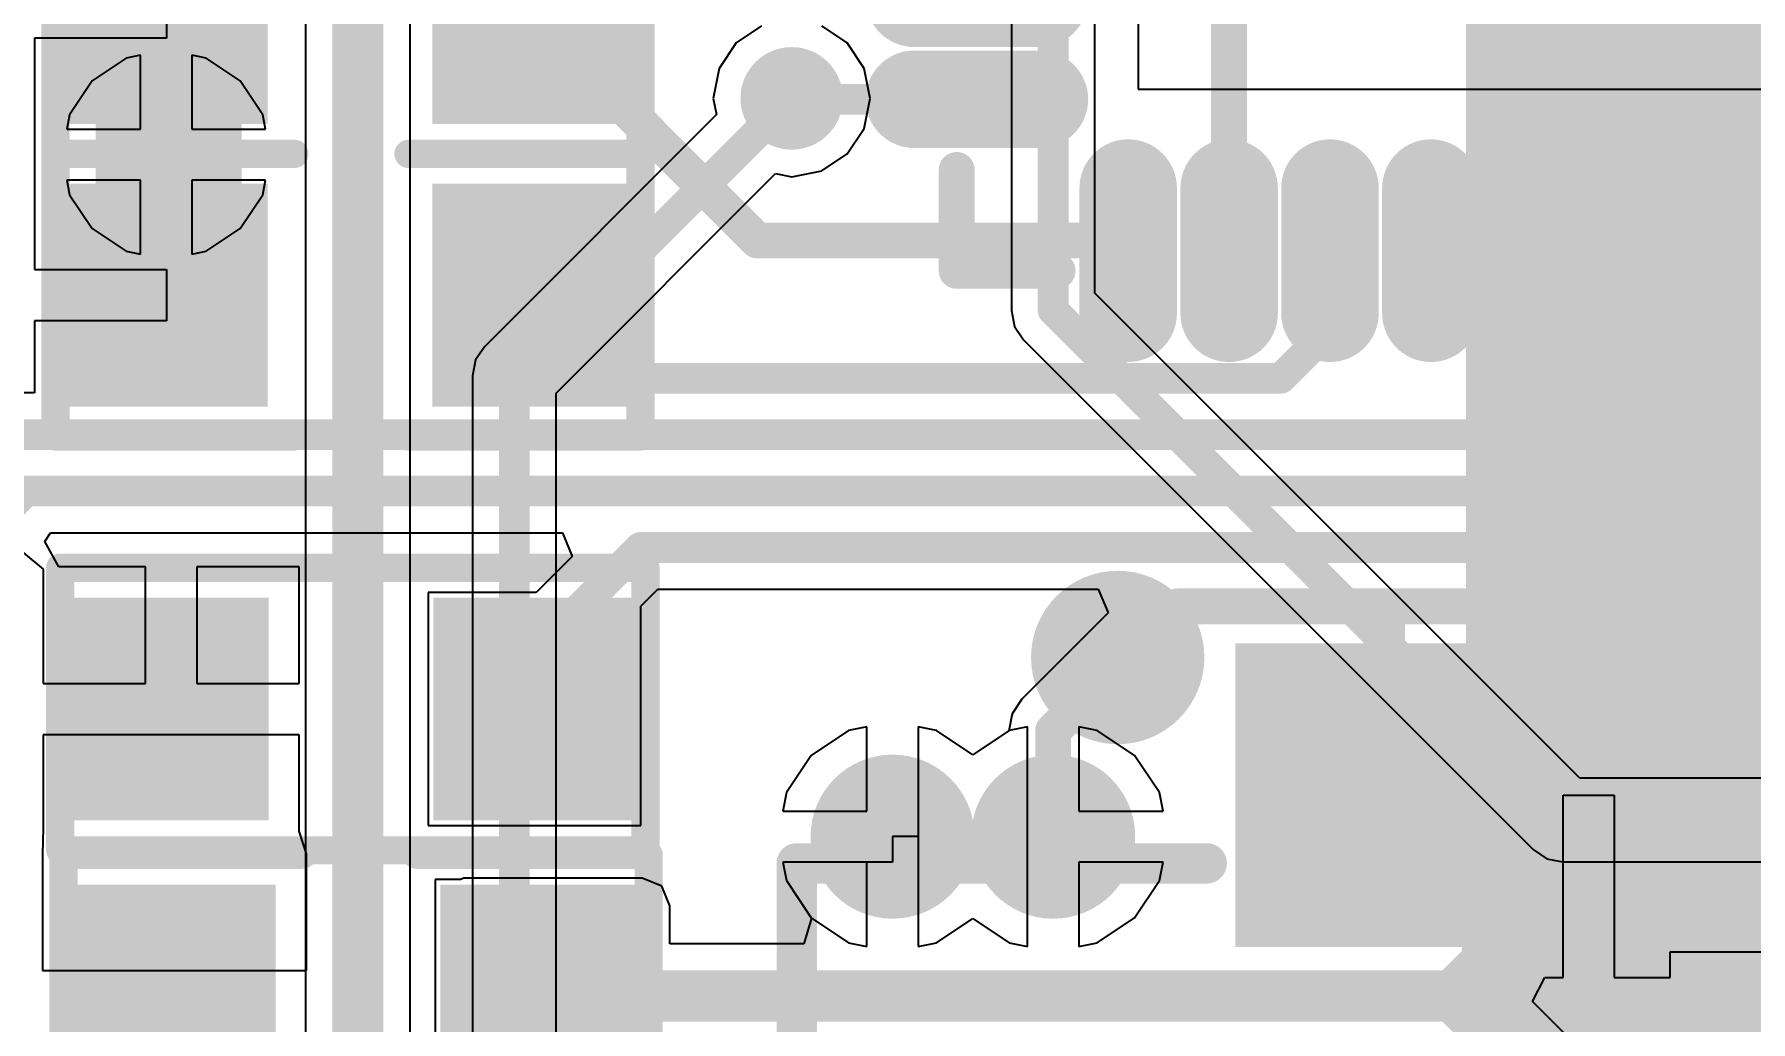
# Model space of a CAD drawing. Header units: millimetres. Extents: x -0.78 to 0.93, y -0.37 to 1.4.
# Drawn here: x -0.5789 to -0.244, y 0.0542 to 0.2467 of the extents above; entities that cross this region are included whole.
import ezdxf

# ---------------------------------------------------------------- set-up
doc = ezdxf.new("R2010")
doc.units = ezdxf.units.MM
doc.header["$MEASUREMENT"] = 0
for name, color, linetype in [('BottomLayer', 5, 'Continuous'), ('BottomOverlay', 54, 'Continuous'), ('BottomSolder', 6, 'Continuous'), ('TopLayer', 1, 'Continuous'), ('TopOverlay', 2, 'Continuous'), ('TopSolder', 216, 'Continuous'), ('ViaHoleLayer', 16, 'Continuous')]:
    doc.layers.add(name, color=color, linetype=linetype)

# ---------------------------------------------------------------- blocks, each defined once
blk = doc.blocks.new('QFN48_7X7_N_B_33')
at = {"layer": 'BottomLayer'}
h = blk.add_hatch(color=5, dxfattribs=at)
edge = h.paths.add_edge_path()
edge.add_arc((0.12559, 0.00984), 0.00551, 90, 270)
edge.add_line((0.12559, 0.00433), (0.15, 0.00433))
edge.add_arc((0.15, 0.00984), 0.00551, 270, 450)
edge.add_line((0.15, 0.01535), (0.12559, 0.01535))
h = blk.add_hatch(color=5, dxfattribs=at)
edge = h.paths.add_edge_path()
edge.add_arc((0.12559, -0.00984), 0.00551, 90, 270)
edge.add_line((0.12559, -0.01535), (0.15, -0.01535))
edge.add_arc((0.15, -0.00984), 0.00551, 270, 450)
edge.add_line((0.15, -0.00433), (0.12559, -0.00433))
h = blk.add_hatch(color=5, dxfattribs=at)
edge = h.paths.add_edge_path()
edge.add_arc((0.12559, -0.02953), 0.00551, 90, 270)
edge.add_line((0.12559, -0.03504), (0.15, -0.03504))
edge.add_arc((0.15, -0.02953), 0.00551, 270, 450)
edge.add_line((0.15, -0.02402), (0.12559, -0.02402))
h = blk.add_hatch(color=5, dxfattribs=at)
edge = h.paths.add_edge_path()
edge.add_arc((0.12559, -0.04921), 0.00551, 90, 270)
edge.add_line((0.12559, -0.05472), (0.15, -0.05472))
edge.add_arc((0.15, -0.04921), 0.00551, 270, 450)
edge.add_line((0.15, -0.0437), (0.12559, -0.0437))
h = blk.add_hatch(color=5, dxfattribs=at)
edge = h.paths.add_edge_path()
edge.add_arc((0.12559, -0.0689), 0.00551, 90, 270)
edge.add_line((0.12559, -0.07441), (0.15, -0.07441))
edge.add_arc((0.15, -0.0689), 0.00551, 270, 450)
edge.add_line((0.15, -0.06339), (0.12559, -0.06339))
h = blk.add_hatch(color=5, dxfattribs=at)
edge = h.paths.add_edge_path()
edge.add_arc((0.12559, -0.08858), 0.00551, 90, 270)
edge.add_line((0.12559, -0.09409), (0.15, -0.09409))
edge.add_arc((0.15, -0.08858), 0.00551, 270, 450)
edge.add_line((0.15, -0.08307), (0.12559, -0.08307))
h = blk.add_hatch(color=5, dxfattribs=at)
edge = h.paths.add_edge_path()
edge.add_arc((0.12559, -0.10827), 0.00551, 90, 270)
edge.add_line((0.12559, -0.11378), (0.15, -0.11378))
edge.add_arc((0.15, -0.10827), 0.00551, 270, 450)
edge.add_line((0.15, -0.10276), (0.12559, -0.10276))
h = blk.add_hatch(color=5, dxfattribs=at)
edge = h.paths.add_edge_path()
edge.add_arc((0.10827, -0.12559), 0.00551, 0, 180)
edge.add_line((0.10276, -0.12559), (0.10276, -0.15))
edge.add_arc((0.10827, -0.15), 0.00551, 180, 360)
edge.add_line((0.11378, -0.15), (0.11378, -0.12559))
at = {"layer": 'BottomSolder'}
h = blk.add_hatch(color=6, dxfattribs=at)
edge = h.paths.add_edge_path()
edge.add_arc((0.12559, 0.00984), 0.00951, 90, 270)
edge.add_line((0.12559, 0.00033), (0.15, 0.00033))
edge.add_arc((0.15, 0.00984), 0.00951, 270, 450)
edge.add_line((0.15, 0.01935), (0.12559, 0.01935))
h = blk.add_hatch(color=6, dxfattribs=at)
edge = h.paths.add_edge_path()
edge.add_arc((0.12559, -0.00984), 0.00951, 90, 270)
edge.add_line((0.12559, -0.01935), (0.15, -0.01935))
edge.add_arc((0.15, -0.00984), 0.00951, 270, 450)
edge.add_line((0.15, -0.00033), (0.12559, -0.00033))
h = blk.add_hatch(color=6, dxfattribs=at)
edge = h.paths.add_edge_path()
edge.add_arc((0.12559, -0.02953), 0.00951, 90, 270)
edge.add_line((0.12559, -0.03904), (0.15, -0.03904))
edge.add_arc((0.15, -0.02953), 0.00951, 270, 450)
edge.add_line((0.15, -0.02002), (0.12559, -0.02002))
h = blk.add_hatch(color=6, dxfattribs=at)
edge = h.paths.add_edge_path()
edge.add_arc((0.12559, -0.04921), 0.00951, 90, 270)
edge.add_line((0.12559, -0.05872), (0.15, -0.05872))
edge.add_arc((0.15, -0.04921), 0.00951, 270, 450)
edge.add_line((0.15, -0.0397), (0.12559, -0.0397))
h = blk.add_hatch(color=6, dxfattribs=at)
edge = h.paths.add_edge_path()
edge.add_arc((0.12559, -0.0689), 0.00951, 90, 270)
edge.add_line((0.12559, -0.07841), (0.15, -0.07841))
edge.add_arc((0.15, -0.0689), 0.00951, 270, 450)
edge.add_line((0.15, -0.05939), (0.12559, -0.05939))
h = blk.add_hatch(color=6, dxfattribs=at)
edge = h.paths.add_edge_path()
edge.add_arc((0.12559, -0.08858), 0.00951, 90, 270)
edge.add_line((0.12559, -0.09809), (0.15, -0.09809))
edge.add_arc((0.15, -0.08858), 0.00951, 270, 450)
edge.add_line((0.15, -0.07907), (0.12559, -0.07907))
h = blk.add_hatch(color=6, dxfattribs=at)
edge = h.paths.add_edge_path()
edge.add_arc((0.12559, -0.10827), 0.00951, 90, 270)
edge.add_line((0.12559, -0.11778), (0.15, -0.11778))
edge.add_arc((0.15, -0.10827), 0.00951, 270, 450)
edge.add_line((0.15, -0.09876), (0.12559, -0.09876))
h = blk.add_hatch(color=6, dxfattribs=at)
edge = h.paths.add_edge_path()
edge.add_arc((0.08858, -0.12559), 0.00951, 0, 180)
edge.add_line((0.07907, -0.12559), (0.07907, -0.15))
edge.add_arc((0.08858, -0.15), 0.00951, 180, 360)
edge.add_line((0.09809, -0.15), (0.09809, -0.12559))
h = blk.add_hatch(color=6, dxfattribs=at)
edge = h.paths.add_edge_path()
edge.add_arc((0.10827, -0.12559), 0.00951, 0, 180)
edge.add_line((0.09876, -0.12559), (0.09876, -0.15))
edge.add_arc((0.10827, -0.15), 0.00951, 180, 360)
edge.add_line((0.11778, -0.15), (0.11778, -0.12559))
at = {"layer": 'BottomLayer'}
for p, q in [((0.1063, -0.1063), (0.1063, 0.1063)), ((-0.1063, -0.1063), (0.1063, -0.1063))]:
    blk.add_line(p, q, dxfattribs=at)
at = {"layer": 'BottomOverlay', "const_width": 0.007}
for points in [[(0.14173, -0.14173), (0.14173, -0.12205)], [(0.14173, -0.14173), (0.12205, -0.14173)]]:
    blk.add_lwpolyline(points, dxfattribs=at)
at = {"layer": 'BottomOverlay', "const_width": 0.0035}
for points in [[(0.13998, -0.12205, 1), (0.14348, -0.12205, 1)], [(0.1203, -0.14173, 1), (0.1238, -0.14173, 1)], [(0.13998, -0.14173, 1), (0.14348, -0.14173, 1)], [(0.13998, -0.14173, 1), (0.14348, -0.14173, 1)]]:
    blk.add_lwpolyline(points, format="xyb", close=True, dxfattribs=at)
blk = doc.blocks.new('1_69_OLED_38')
at = {"layer": 'BottomLayer'}
for points in [[(-0.34055, 0.02356), (-0.34055, 0.07474), (-0.32874, 0.07474), (-0.32874, 0.02356)], [(-0.32087, 0.02356), (-0.32087, 0.07474), (-0.30906, 0.07474), (-0.30906, 0.02356)], [(-0.30118, 0.02356), (-0.30118, 0.07474), (-0.28937, 0.07474), (-0.28937, 0.02356)], [(-0.2815, 0.02356), (-0.2815, 0.07474), (-0.26969, 0.07474), (-0.26969, 0.02356)], [(-0.26181, 0.02356), (-0.26181, 0.07474), (-0.25, 0.07474), (-0.25, 0.02356)]]:
    blk.add_hatch(color=5, dxfattribs=at).paths.add_polyline_path(points)
at = {"layer": 'BottomSolder'}
for points in [[(-0.34455, 0.01956), (-0.34455, 0.07874), (-0.32474, 0.07874), (-0.32474, 0.01956)], [(-0.32487, 0.01956), (-0.32487, 0.07874), (-0.30506, 0.07874), (-0.30506, 0.01956)], [(-0.30518, 0.01956), (-0.30518, 0.07874), (-0.28537, 0.07874), (-0.28537, 0.01956)], [(-0.2855, 0.01956), (-0.2855, 0.07874), (-0.26569, 0.07874), (-0.26569, 0.01956)], [(-0.26581, 0.01956), (-0.26581, 0.07874), (-0.246, 0.07874), (-0.246, 0.01956)], [(-0.24613, 0.01956), (-0.24613, 0.07874), (-0.22631, 0.07874), (-0.22631, 0.01956)]]:
    blk.add_hatch(color=6, dxfattribs=at).paths.add_polyline_path(points)
at = {"layer": 'BottomOverlay'}
for points, const_width in [([(-0.36042, 0.076, 1), (-0.37456, 0.076, 1)], 0.01969), ([(-0.37948, 0.076, 1), (-0.36964, 0.076, 1)], 0.00984), ([(-0.36534, 0.076, 1), (-0.3555, 0.076, 1)], 0.00984), ([(-0.43209, 0.03585, 1), (-0.42815, 0.03585, 1)], 0.00394), ([(-0.43209, 0.03585, 1), (-0.42815, 0.03585, 1)], 0.00394), ([(-0.35209, 0.03585, 1), (-0.34815, 0.03585, 1)], 0.00394)]:
    blk.add_lwpolyline(points, format="xyb", close=True, dxfattribs=dict(at, const_width=const_width))
at = {"layer": 'BottomOverlay', "const_width": 0.00787}
for points in [[(-0.43012, 0.00085), (-0.43012, 0.03585)], [(-0.43012, 0.03585), (-0.35012, 0.03585)]]:
    blk.add_lwpolyline(points, dxfattribs=at)
blk = doc.blocks.new('0603R_B_50')
at = {"layer": 'BottomLayer'}
for points in [[(-0.05043, 0.01772), (-0.02043, 0.01772), (-0.02043, -0.01772), (-0.05043, -0.01772)], [(0.01969, 0.01772), (0.05118, 0.01772), (0.05118, -0.01772), (0.01969, -0.01772)]]:
    blk.add_hatch(color=5, dxfattribs=at).paths.add_polyline_path(points)
at = {"layer": 'BottomSolder'}
for points in [[(-0.05443, 0.02172), (-0.01643, 0.02172), (-0.01643, -0.02172), (-0.05443, -0.02172)], [(0.01568, 0.02172), (0.05518, 0.02172), (0.05518, -0.02172), (0.01568, -0.02172)]]:
    blk.add_hatch(color=6, dxfattribs=at).paths.add_polyline_path(points)
at = {"layer": 'BottomOverlay', "const_width": 0.00551}
for points in [[(-0.05709, -0.02756), (-0.05709, 0.02756)], [(-0.05709, 0.02756), (0.05709, 0.02756)], [(0.05709, -0.02756), (0.05709, 0.02756)], [(-0.05709, -0.02756), (0.05709, -0.02756)]]:
    blk.add_lwpolyline(points, dxfattribs=at)
at = {"layer": 'BottomOverlay', "const_width": 0.00276}
for points in [[(-0.05847, 0.02756, 1), (-0.05571, 0.02756, 1)], [(-0.05847, 0.02756, 1), (-0.05571, 0.02756, 1)], [(0.05571, 0.02756, 1), (0.05847, 0.02756, 1)], [(0.05571, 0.02756, 1), (0.05847, 0.02756, 1)], [(-0.05847, -0.02756, 1), (-0.05571, -0.02756, 1)], [(-0.05847, -0.02756, 1), (-0.05571, -0.02756, 1)], [(0.05571, -0.02756, 1), (0.05847, -0.02756, 1)], [(0.05571, -0.02756, 1), (0.05847, -0.02756, 1)]]:
    blk.add_lwpolyline(points, format="xyb", close=True, dxfattribs=at)
blk = doc.blocks.new('0603C_B_53')
at = {"layer": 'BottomLayer'}
for points in [[(-0.05043, 0.01772), (-0.02043, 0.01772), (-0.02043, -0.01772), (-0.05043, -0.01772)], [(0.01969, 0.01772), (0.05118, 0.01772), (0.05118, -0.01772), (0.01969, -0.01772)]]:
    blk.add_hatch(color=5, dxfattribs=at).paths.add_polyline_path(points)
at = {"layer": 'BottomSolder'}
for points in [[(-0.05443, 0.02172), (-0.01643, 0.02172), (-0.01643, -0.02172), (-0.05443, -0.02172)], [(0.01569, 0.02172), (0.05518, 0.02172), (0.05518, -0.02172), (0.01569, -0.02172)]]:
    blk.add_hatch(color=6, dxfattribs=at).paths.add_polyline_path(points)
at = {"layer": 'BottomOverlay', "const_width": 0.00551}
for points in [[(-0.05709, 0.02756), (-0.05709, -0.02756)], [(-0.01181, 0.02756), (-0.05709, 0.02756)], [(0.05709, 0.02756), (0.01047, 0.02756)], [(0.05709, 0.02756), (0.05709, -0.02756)], [(-0.01181, -0.02756), (-0.05709, -0.02756)], [(0.05709, -0.02756), (0.01047, -0.02756)]]:
    blk.add_lwpolyline(points, dxfattribs=at)
at = {"layer": 'BottomOverlay', "const_width": 0.00276}
for points in [[(-0.05847, 0.02756, 1), (-0.05571, 0.02756, 1)], [(-0.05847, 0.02756, 1), (-0.05571, 0.02756, 1)], [(-0.01319, 0.02756, 1), (-0.01043, 0.02756, 1)], [(0.0091, 0.02756, 1), (0.01185, 0.02756, 1)], [(0.05571, 0.02756, 1), (0.05847, 0.02756, 1)], [(0.05571, 0.02756, 1), (0.05847, 0.02756, 1)], [(-0.05847, -0.02756, 1), (-0.05571, -0.02756, 1)], [(-0.05847, -0.02756, 1), (-0.05571, -0.02756, 1)], [(-0.01319, -0.02756, 1), (-0.01043, -0.02756, 1)], [(0.0091, -0.02756, 1), (0.01185, -0.02756, 1)], [(0.05571, -0.02756, 1), (0.05847, -0.02756, 1)], [(0.05571, -0.02756, 1), (0.05847, -0.02756, 1)]]:
    blk.add_lwpolyline(points, format="xyb", close=True, dxfattribs=at)
blk = doc.blocks.new('0603C_B_62')
at = {"layer": 'BottomLayer'}
for points in [[(-0.05043, 0.01772), (-0.02043, 0.01772), (-0.02043, -0.01772), (-0.05043, -0.01772)], [(0.01969, 0.01772), (0.05118, 0.01772), (0.05118, -0.01772), (0.01969, -0.01772)]]:
    blk.add_hatch(color=5, dxfattribs=at).paths.add_polyline_path(points)
at = {"layer": 'BottomSolder'}
for points in [[(-0.05443, 0.02172), (-0.01643, 0.02172), (-0.01643, -0.02172), (-0.05443, -0.02172)], [(0.01569, 0.02172), (0.05518, 0.02172), (0.05518, -0.02172), (0.01569, -0.02172)]]:
    blk.add_hatch(color=6, dxfattribs=at).paths.add_polyline_path(points)
at = {"layer": 'BottomOverlay', "const_width": 0.00551}
for points in [[(-0.01181, 0.02756), (-0.05709, 0.02756)], [(-0.05709, 0.02756), (-0.05709, -0.02756)], [(0.05709, 0.02756), (0.01047, 0.02756)], [(0.05709, 0.02756), (0.05709, -0.02756)], [(-0.01181, -0.02756), (-0.05709, -0.02756)], [(0.05709, -0.02756), (0.01047, -0.02756)]]:
    blk.add_lwpolyline(points, dxfattribs=at)
at = {"layer": 'BottomOverlay', "const_width": 0.00276}
for points in [[(-0.05847, 0.02756, 1), (-0.05571, 0.02756, 1)], [(-0.05847, 0.02756, 1), (-0.05571, 0.02756, 1)], [(-0.01319, 0.02756, 1), (-0.01043, 0.02756, 1)], [(0.0091, 0.02756, 1), (0.01185, 0.02756, 1)], [(0.05571, 0.02756, 1), (0.05847, 0.02756, 1)], [(0.05571, 0.02756, 1), (0.05847, 0.02756, 1)], [(-0.05847, -0.02756, 1), (-0.05571, -0.02756, 1)], [(-0.05847, -0.02756, 1), (-0.05571, -0.02756, 1)], [(-0.01319, -0.02756, 1), (-0.01043, -0.02756, 1)], [(0.0091, -0.02756, 1), (0.01185, -0.02756, 1)], [(0.05571, -0.02756, 1), (0.05847, -0.02756, 1)], [(0.05571, -0.02756, 1), (0.05847, -0.02756, 1)]]:
    blk.add_lwpolyline(points, format="xyb", close=True, dxfattribs=at)
blk = doc.blocks.new('0603C_B_65')
at = {"layer": 'BottomLayer'}
for points in [[(-0.05043, 0.01772), (-0.02043, 0.01772), (-0.02043, -0.01772), (-0.05043, -0.01772)], [(0.01969, 0.01772), (0.05118, 0.01772), (0.05118, -0.01772), (0.01969, -0.01772)]]:
    blk.add_hatch(color=5, dxfattribs=at).paths.add_polyline_path(points)
at = {"layer": 'BottomSolder'}
for points in [[(-0.05443, 0.02172), (-0.01643, 0.02172), (-0.01643, -0.02172), (-0.05443, -0.02172)], [(0.01569, 0.02172), (0.05518, 0.02172), (0.05518, -0.02172), (0.01569, -0.02172)]]:
    blk.add_hatch(color=6, dxfattribs=at).paths.add_polyline_path(points)
at = {"layer": 'BottomOverlay', "const_width": 0.00551}
for points in [[(-0.05709, 0.02756), (-0.05709, -0.02756)], [(-0.01181, 0.02756), (-0.05709, 0.02756)], [(0.05709, 0.02756), (0.01047, 0.02756)], [(0.05709, 0.02756), (0.05709, -0.02756)], [(-0.01181, -0.02756), (-0.05709, -0.02756)], [(0.05709, -0.02756), (0.01047, -0.02756)]]:
    blk.add_lwpolyline(points, dxfattribs=at)
at = {"layer": 'BottomOverlay', "const_width": 0.00276}
for points in [[(-0.05847, 0.02756, 1), (-0.05571, 0.02756, 1)], [(-0.05847, 0.02756, 1), (-0.05571, 0.02756, 1)], [(-0.01319, 0.02756, 1), (-0.01043, 0.02756, 1)], [(0.0091, 0.02756, 1), (0.01185, 0.02756, 1)], [(0.05571, 0.02756, 1), (0.05847, 0.02756, 1)], [(0.05571, 0.02756, 1), (0.05847, 0.02756, 1)], [(-0.05847, -0.02756, 1), (-0.05571, -0.02756, 1)], [(-0.05847, -0.02756, 1), (-0.05571, -0.02756, 1)], [(-0.01319, -0.02756, 1), (-0.01043, -0.02756, 1)], [(0.0091, -0.02756, 1), (0.01185, -0.02756, 1)], [(0.05571, -0.02756, 1), (0.05847, -0.02756, 1)], [(0.05571, -0.02756, 1), (0.05847, -0.02756, 1)]]:
    blk.add_lwpolyline(points, format="xyb", close=True, dxfattribs=at)

msp = doc.modelspace()

# ---------------------------------------------------------------- hatches: boundary and pattern name
at = {"layer": 'BottomLayer'}
for points in [[(-0.56693, 0.18799), (-0.53839, 0.18799), (-0.53839, 0.26934), (-0.56693, 0.26934)], [(-0.49508, -0.01181), (-0.46027, -0.01181), (-0.46027, 0.07677), (-0.49508, 0.07677)]]:
    msp.add_hatch(color=5, dxfattribs=at).paths.add_polyline_path(points)
h = msp.add_hatch(color=5, dxfattribs=at)
edge = h.paths.add_edge_path()
edge.add_arc((-0.4311, 0.23425), 0.01, 0, 360)
h = msp.add_hatch(color=5, dxfattribs=at)
edge = h.paths.add_edge_path()
edge.add_arc((-0.55315, 0.22327), 0.01, 0, 360)
h = msp.add_hatch(color=5, dxfattribs=at)
edge = h.paths.add_edge_path()
edge.add_arc((-0.41142, 0.09027), 0.012, 0, 360)
h = msp.add_hatch(color=5, dxfattribs=at)
edge = h.paths.add_edge_path()
edge.add_arc((-0.38008, 0.09027), 0.012, 0, 360)
at = {"layer": 'BottomSolder'}
h = msp.add_hatch(color=6, dxfattribs=at)
edge = h.paths.add_edge_path()
edge.add_arc((-0.41142, 0.09027), 0.016, 0, 360)
h = msp.add_hatch(color=6, dxfattribs=at)
edge = h.paths.add_edge_path()
edge.add_arc((-0.38008, 0.09027), 0.016, 0, 360)
at = {"layer": 'TopLayer'}
h = msp.add_hatch(color=1, dxfattribs=at)
edge = h.paths.add_edge_path()
edge.add_arc((-0.4311, 0.23425), 0.01, 0, 360)
h = msp.add_hatch(color=1, dxfattribs=at)
edge = h.paths.add_edge_path()
edge.add_arc((-0.55315, 0.22327), 0.01, 0, 360)
h = msp.add_hatch(color=1, dxfattribs=at)
edge = h.paths.add_edge_path()
edge.add_arc((-0.41142, 0.09027), 0.012, 0, 360)
h = msp.add_hatch(color=1, dxfattribs=at)
edge = h.paths.add_edge_path()
edge.add_arc((-0.38008, 0.09027), 0.012, 0, 360)
at = {"layer": 'TopSolder'}
h = msp.add_hatch(color=216, dxfattribs=at)
edge = h.paths.add_edge_path()
edge.add_arc((-0.41142, 0.09027), 0.016, 0, 360)
h = msp.add_hatch(color=216, dxfattribs=at)
edge = h.paths.add_edge_path()
edge.add_arc((-0.38008, 0.09027), 0.016, 0, 360)
at = {"layer": 'ViaHoleLayer'}
h = msp.add_hatch(color=16, dxfattribs=at)
edge = h.paths.add_edge_path()
edge.add_arc((-0.4311, 0.23425), 0.006, 0, 360)
h = msp.add_hatch(color=16, dxfattribs=at)
edge = h.paths.add_edge_path()
edge.add_arc((-0.55315, 0.22327), 0.006, 0, 360)
h = msp.add_hatch(color=16, dxfattribs=at)
edge = h.paths.add_edge_path()
edge.add_arc((-0.41142, 0.09027), 0.006, 0, 360)
h = msp.add_hatch(color=16, dxfattribs=at)
edge = h.paths.add_edge_path()
edge.add_arc((-0.38008, 0.09027), 0.006, 0, 360)

# ---------------------------------------------------------------- linework, layer by layer
at = {"layer": 'BottomLayer'}
for p, q in [((-0.55311, 0.25598), (-0.55311, 0.24598)), ((-0.55311, 0.24598), (-0.57886, 0.24598)), ((-0.57886, 0.24598), (-0.57886, 0.22327)), ((-0.57886, 0.22327), (-0.57886, 0.20087)), ((-0.57886, 0.20087), (-0.55311, 0.20087)), ((-0.55311, 0.20087), (-0.55311, 0.19087)), ((-0.55311, 0.19087), (-0.57886, 0.19087)), ((-0.57886, 0.19087), (-0.57886, 0.17683)), ((-0.57886, 0.17683), (-0.60118, 0.17683)), ((-0.57682, 0.14783), (-0.57573, 0.14952)), ((-0.57407, 0.14287), (-0.57682, 0.14783)), ((-0.57573, 0.14952), (-0.47585, 0.14952)), ((-0.47585, 0.14952), (-0.47394, 0.1449)), ((-0.58102, 0.14563), (-0.57717, 0.14242)), ((-0.47394, 0.1449), (-0.48097, 0.13787)), ((-0.57717, 0.14242), (-0.57717, 0.12016)), ((-0.55717, 0.14287), (-0.57407, 0.14287)), ((-0.55717, 0.12016), (-0.55717, 0.14287)), ((-0.52717, 0.14287), (-0.54717, 0.14287)), ((-0.54717, 0.14287), (-0.54717, 0.12016)), ((-0.52717, 0.12016), (-0.52717, 0.14287)), ((-0.48097, 0.13787), (-0.50205, 0.13787)), ((-0.50205, 0.13787), (-0.50205, 0.09244)), ((-0.46055, 0.13522), (-0.45725, 0.13852)), ((-0.45725, 0.13852), (-0.37128, 0.13852)), ((-0.37128, 0.13852), (-0.36936, 0.1339)), ((-0.46055, 0.09244), (-0.46055, 0.13522)), ((-0.36936, 0.1339), (-0.3862, 0.11706)), ((-0.57717, 0.12016), (-0.55717, 0.12016)), ((-0.54717, 0.12016), (-0.52717, 0.12016)), ((-0.38808, 0.11424), (-0.38874, 0.11094)), ((-0.3862, 0.11706), (-0.38808, 0.11424)), ((-0.42, 0.111), (-0.42728, 0.10613)), ((-0.41642, 0.11171), (-0.42, 0.111)), ((-0.41642, 0.09527), (-0.41642, 0.11171)), ((-0.40283, 0.111), (-0.40642, 0.11171)), ((-0.40642, 0.11171), (-0.40642, 0.09027)), ((-0.39575, 0.10626), (-0.40283, 0.111)), ((-0.38874, 0.11094), (-0.39575, 0.10626)), ((-0.52717, 0.11016), (-0.57717, 0.11016)), ((-0.57717, 0.11016), (-0.57717, 0.09186)), ((-0.52717, 0.09134), (-0.52717, 0.11016)), ((-0.42728, 0.10613), (-0.43214, 0.09886)), ((-0.43214, 0.09886), (-0.43285, 0.09527)), ((-0.28059, 0.06278), (-0.28059, 0.09837)), ((-0.28059, 0.09837), (-0.27059, 0.09837)), ((-0.27059, 0.09837), (-0.27059, 0.06278)), ((-0.43285, 0.09527), (-0.41642, 0.09527)), ((-0.57717, 0.09186), (-0.57729, 0.08691)), ((-0.52579, 0.08691), (-0.52717, 0.09134)), ((-0.50205, 0.09244), (-0.46055, 0.09244)), ((-0.40642, 0.09027), (-0.41142, 0.09027)), ((-0.41142, 0.09027), (-0.41142, 0.08527)), ((-0.57729, 0.08691), (-0.57729, 0.08249)), ((-0.52579, 0.08301), (-0.52579, 0.08691)), ((-0.41142, 0.08527), (-0.43285, 0.08527)), ((-0.43285, 0.08527), (-0.43214, 0.08169)), ((-0.57729, 0.08249), (-0.57729, 0.06419)), ((-0.52579, 0.06419), (-0.52579, 0.08301)), ((-0.49574, 0.08191), (-0.50067, 0.08191)), ((-0.50067, 0.08191), (-0.50067, 0.03648)), ((-0.49508, 0.08218), (-0.49574, 0.08191)), ((-0.46027, 0.08218), (-0.49508, 0.08218)), ((-0.45644, 0.0806), (-0.46027, 0.08218)), ((-0.45486, 0.07677), (-0.45644, 0.0806)), ((-0.43214, 0.08169), (-0.42728, 0.07441)), ((-0.45486, 0.06939), (-0.45486, 0.07677)), ((-0.42725, 0.07439), (-0.42876, 0.06939)), ((-0.42728, 0.07441), (-0.42725, 0.07439)), ((-0.42876, 0.06939), (-0.45486, 0.06939)), ((-0.25968, 0.06278), (-0.25968, 0.06778)), ((-0.25968, 0.06778), (-0.20549, 0.06778)), ((-0.57729, 0.06419), (-0.55154, 0.06419)), ((-0.55154, 0.06419), (-0.52579, 0.06419)), ((-0.28653, 0.05811), (-0.28412, 0.06278)), ((-0.28412, 0.06278), (-0.28059, 0.06278)), ((-0.27059, 0.06278), (-0.25968, 0.06278)), ((-0.19333, -0.03508), (-0.28653, 0.05811))]:
    msp.add_line(p, q, dxfattribs=at)
for points, const_width in [([(-0.34577, 0.20654), (-0.34577, 0.25374)], 0.007), ([(-0.48224, 0.25098), (-0.4378, 0.20654)], 0.007), ([(-0.4311, 0.23425), (-0.43089, 0.23404)], 0.006), ([(-0.43089, 0.23404), (-0.39297, 0.23404)], 0.006), ([(-0.32804, 0.20654), (-0.32804, 0.21934)], 0.006), ([(-0.4378, 0.20654), (-0.36547, 0.20654)], 0.007), ([(-0.32607, 0.18924), (-0.32607, 0.20654)], 0.006), ([(-0.48224, 0.19587), (-0.46605, 0.17967)], 0.006), ([(-0.33563, 0.17967), (-0.32607, 0.18924)], 0.006), ([(-0.46605, 0.17967), (-0.33563, 0.17967)], 0.006), ([(-0.64038, 0.16867), (-0.25529, 0.16867)], 0.006), ([(-0.25529, 0.16867), (-0.21654, 0.12992)], 0.006), ([(-0.62303, 0.11516), (-0.58052, 0.15767)], 0.006), ([(-0.58052, 0.15767), (-0.26693, 0.15767)], 0.006), ([(-0.26693, 0.15767), (-0.23622, 0.12697)], 0.006), ([(-0.4813, 0.126), (-0.46063, 0.14667)], 0.006), ([(-0.46063, 0.14667), (-0.2766, 0.14667)], 0.006), ([(-0.2766, 0.14667), (-0.25591, 0.12598)], 0.006), ([(-0.38008, 0.11093), (-0.35583, 0.13517)], 0.007), ([(-0.35583, 0.13517), (-0.31824, 0.13517)], 0.007), ([(-0.31824, 0.13517), (-0.28136, 0.13517)], 0.007), ([(-0.31824, 0.13517), (-0.31496, 0.13189)], 0.007), ([(-0.28136, 0.13517), (-0.27559, 0.12941)], 0.007), ([(-0.31496, 0.09837), (-0.31496, 0.13189)], 0.007), ([(-0.27559, 0.09837), (-0.27559, 0.12941)], 0.007), ([(-0.4813, 0.11516), (-0.4813, 0.126)], 0.006), ([(-0.25591, 0.09837), (-0.25591, 0.12598)], 0.006), ([(-0.38008, 0.09027), (-0.38008, 0.11093)], 0.007), ([(-0.29528, 0.06595), (-0.29528, 0.09837)], 0.01), ([(-0.30203, 0.05919), (-0.29528, 0.06595)], 0.01), ([(-0.48067, 0.05919), (-0.30203, 0.05919)], 0.01), ([(-0.48067, 0.00419), (-0.48067, 0.05919)], 0.01), ([(-0.30203, 0.05919), (-0.19756, -0.04528)], 0.01)]:
    msp.add_lwpolyline(points, dxfattribs=dict(at, const_width=const_width))
for points, const_width in [([(-0.4326, 0.23425, 1), (-0.4296, 0.23425, 1)], 0.003), ([(-0.43239, 0.23404, 1), (-0.42939, 0.23404, 1)], 0.003), ([(-0.43239, 0.23404, 1), (-0.42939, 0.23404, 1)], 0.003), ([(-0.39447, 0.23404, 1), (-0.39147, 0.23404, 1)], 0.003), ([(-0.32954, 0.21934, 1), (-0.32654, 0.21934, 1)], 0.003), ([(-0.43955, 0.20654, 1), (-0.43605, 0.20654, 1)], 0.0035), ([(-0.43955, 0.20654, 1), (-0.43605, 0.20654, 1)], 0.0035), ([(-0.36722, 0.20654, 1), (-0.36372, 0.20654, 1)], 0.0035), ([(-0.34752, 0.20654, 1), (-0.34402, 0.20654, 1)], 0.0035), ([(-0.32954, 0.20654, 1), (-0.32654, 0.20654, 1)], 0.003), ([(-0.32757, 0.20654, 1), (-0.32457, 0.20654, 1)], 0.003), ([(-0.48374, 0.19587, 1), (-0.48074, 0.19587, 1)], 0.003), ([(-0.32757, 0.18924, 1), (-0.32457, 0.18924, 1)], 0.003), ([(-0.32757, 0.18924, 1), (-0.32457, 0.18924, 1)], 0.003), ([(-0.46755, 0.17967, 1), (-0.46455, 0.17967, 1)], 0.003), ([(-0.46755, 0.17967, 1), (-0.46455, 0.17967, 1)], 0.003), ([(-0.33713, 0.17967, 1), (-0.33413, 0.17967, 1)], 0.003), ([(-0.33713, 0.17967, 1), (-0.33413, 0.17967, 1)], 0.003), ([(-0.25679, 0.16867, 1), (-0.25379, 0.16867, 1)], 0.003), ([(-0.25679, 0.16867, 1), (-0.25379, 0.16867, 1)], 0.003), ([(-0.58201, 0.15767, 1), (-0.57901, 0.15767, 1)], 0.003), ([(-0.58201, 0.15767, 1), (-0.57901, 0.15767, 1)], 0.003), ([(-0.26843, 0.15767, 1), (-0.26543, 0.15767, 1)], 0.003), ([(-0.26843, 0.15767, 1), (-0.26543, 0.15767, 1)], 0.003), ([(-0.46213, 0.14667, 1), (-0.45913, 0.14667, 1)], 0.003), ([(-0.46213, 0.14667, 1), (-0.45913, 0.14667, 1)], 0.003), ([(-0.2781, 0.14667, 1), (-0.2751, 0.14667, 1)], 0.003), ([(-0.2781, 0.14667, 1), (-0.2751, 0.14667, 1)], 0.003), ([(-0.35758, 0.13517, 1), (-0.35408, 0.13517, 1)], 0.0035), ([(-0.35758, 0.13517, 1), (-0.35408, 0.13517, 1)], 0.0035), ([(-0.31999, 0.13517, 1), (-0.31649, 0.13517, 1)], 0.0035), ([(-0.31999, 0.13517, 1), (-0.31649, 0.13517, 1)], 0.0035), ([(-0.31999, 0.13517, 1), (-0.31649, 0.13517, 1)], 0.0035), ([(-0.28311, 0.13517, 1), (-0.27961, 0.13517, 1)], 0.0035), ([(-0.28311, 0.13517, 1), (-0.27961, 0.13517, 1)], 0.0035), ([(-0.31671, 0.13189, 1), (-0.31321, 0.13189, 1)], 0.0035), ([(-0.31671, 0.13189, 1), (-0.31321, 0.13189, 1)], 0.0035), ([(-0.27734, 0.12941, 1), (-0.27384, 0.12941, 1)], 0.0035), ([(-0.27734, 0.12941, 1), (-0.27384, 0.12941, 1)], 0.0035), ([(-0.4828, 0.126, 1), (-0.4798, 0.126, 1)], 0.003), ([(-0.4828, 0.126, 1), (-0.4798, 0.126, 1)], 0.003), ([(-0.25741, 0.12598, 1), (-0.25441, 0.12598, 1)], 0.003), ([(-0.25741, 0.12598, 1), (-0.25441, 0.12598, 1)], 0.003), ([(-0.4828, 0.11516, 1), (-0.4798, 0.11516, 1)], 0.003), ([(-0.38183, 0.11093, 1), (-0.37833, 0.11093, 1)], 0.0035), ([(-0.38183, 0.11093, 1), (-0.37833, 0.11093, 1)], 0.0035), ([(-0.31671, 0.09837, 1), (-0.31321, 0.09837, 1)], 0.0035), ([(-0.29778, 0.09837, 1), (-0.29278, 0.09837, 1)], 0.005), ([(-0.27734, 0.09837, 1), (-0.27384, 0.09837, 1)], 0.0035), ([(-0.25741, 0.09837, 1), (-0.25441, 0.09837, 1)], 0.003), ([(-0.38183, 0.09027, 1), (-0.37833, 0.09027, 1)], 0.0035), ([(-0.29778, 0.06595, 1), (-0.29278, 0.06595, 1)], 0.005), ([(-0.29778, 0.06595, 1), (-0.29278, 0.06595, 1)], 0.005), ([(-0.48317, 0.05919, 1), (-0.47817, 0.05919, 1)], 0.005), ([(-0.48317, 0.05919, 1), (-0.47817, 0.05919, 1)], 0.005), ([(-0.30453, 0.05919, 1), (-0.29953, 0.05919, 1)], 0.005), ([(-0.30453, 0.05919, 1), (-0.29953, 0.05919, 1)], 0.005), ([(-0.30453, 0.05919, 1), (-0.29953, 0.05919, 1)], 0.005)]:
    msp.add_lwpolyline(points, format="xyb", close=True, dxfattribs=dict(at, const_width=const_width))
at = {"layer": 'TopLayer'}
for p, q in [((-0.37192, 0.19629), (-0.37192, 0.31889)), ((-0.38823, 0.31551), (-0.38823, 0.19291)), ((-0.52594, 0.25649), (-0.52594, -0.11516)), ((-0.50555, -0.11093), (-0.50555, 0.25649)), ((-0.43696, 0.24838), (-0.44192, 0.24507)), ((-0.42029, 0.24507), (-0.42525, 0.24838)), ((-0.44192, 0.24507), (-0.44523, 0.2401)), ((-0.41697, 0.2401), (-0.42029, 0.24507)), ((-0.56095, 0.24211), (-0.56757, 0.23769)), ((-0.55815, 0.24267), (-0.56095, 0.24211)), ((-0.55815, 0.22827), (-0.55815, 0.24267)), ((-0.54535, 0.24211), (-0.54815, 0.24267)), ((-0.54815, 0.24267), (-0.54815, 0.22827)), ((-0.53873, 0.23769), (-0.54535, 0.24211)), ((-0.44523, 0.2401), (-0.4464, 0.23425)), ((-0.41581, 0.23425), (-0.41697, 0.2401)), ((-0.56757, 0.23769), (-0.57199, 0.23107)), ((-0.53431, 0.23107), (-0.53873, 0.23769)), ((-0.44577, 0.23112), (-0.491, 0.18589)), ((-0.4464, 0.23425), (-0.44577, 0.23112)), ((-0.41697, 0.2284), (-0.41581, 0.23425)), ((-0.57199, 0.23107), (-0.57255, 0.22827)), ((-0.57255, 0.22827), (-0.55815, 0.22827)), ((-0.54815, 0.22827), (-0.53375, 0.22827)), ((-0.53375, 0.22827), (-0.53431, 0.23107)), ((-0.42029, 0.22344), (-0.41697, 0.2284)), ((-0.42525, 0.22012), (-0.42029, 0.22344)), ((-0.55815, 0.21827), (-0.57255, 0.21827)), ((-0.57255, 0.21827), (-0.57199, 0.21546)), ((-0.55815, 0.20387), (-0.55815, 0.21827)), ((-0.53375, 0.21827), (-0.54815, 0.21827)), ((-0.54815, 0.21827), (-0.54815, 0.20387)), ((-0.53431, 0.21546), (-0.53375, 0.21827)), ((-0.47708, 0.17674), (-0.43424, 0.21958)), ((-0.43424, 0.21958), (-0.4311, 0.21896)), ((-0.4311, 0.21896), (-0.42525, 0.22012)), ((-0.57199, 0.21546), (-0.56757, 0.20885)), ((-0.53873, 0.20885), (-0.53431, 0.21546)), ((-0.56757, 0.20885), (-0.56095, 0.20443)), ((-0.54535, 0.20443), (-0.53873, 0.20885)), ((-0.56095, 0.20443), (-0.55815, 0.20387)), ((-0.54815, 0.20387), (-0.54535, 0.20443)), ((-0.27729, 0.10166), (-0.37192, 0.19629)), ((-0.38823, 0.19291), (-0.38823, 0.19291)), ((-0.38823, 0.19291), (-0.38761, 0.18979)), ((-0.38761, 0.18979), (-0.38584, 0.18715)), ((-0.491, 0.18589), (-0.49277, 0.18324)), ((-0.38584, 0.18715), (-0.28643, 0.08774)), ((-0.49277, 0.18324), (-0.49339, 0.18012)), ((-0.49339, 0.18012), (-0.49339, 0.18012)), ((-0.49339, 0.18012), (-0.49339, -0.02776)), ((-0.47708, -0.02776), (-0.47708, 0.17674)), ((-0.42, 0.111), (-0.42728, 0.10613)), ((-0.41642, 0.11171), (-0.42, 0.111)), ((-0.41642, 0.09527), (-0.41642, 0.11171)), ((-0.40283, 0.111), (-0.40642, 0.11171)), ((-0.40642, 0.11171), (-0.40642, 0.09027)), ((-0.39575, 0.10626), (-0.40283, 0.111)), ((-0.38866, 0.111), (-0.39575, 0.10626)), ((-0.38508, 0.11171), (-0.38866, 0.111)), ((-0.38508, 0.09027), (-0.38508, 0.11171)), ((-0.37149, 0.111), (-0.37508, 0.11171)), ((-0.37508, 0.11171), (-0.37508, 0.09527)), ((-0.36421, 0.10613), (-0.37149, 0.111)), ((-0.42728, 0.10613), (-0.43214, 0.09886)), ((-0.35935, 0.09886), (-0.36421, 0.10613)), ((0.39567, 0.10166), (-0.27729, 0.10166)), ((-0.43214, 0.09886), (-0.43285, 0.09527)), ((-0.35864, 0.09527), (-0.35935, 0.09886)), ((-0.43285, 0.09527), (-0.41642, 0.09527)), ((-0.37508, 0.09527), (-0.35864, 0.09527)), ((-0.40642, 0.09027), (-0.40642, 0.06884)), ((-0.38508, 0.06884), (-0.38508, 0.09027)), ((-0.28643, 0.08774), (-0.28643, 0.08774)), ((-0.28643, 0.08774), (-0.28379, 0.08597)), ((-0.41642, 0.08527), (-0.43285, 0.08527)), ((-0.43285, 0.08527), (-0.43214, 0.08169)), ((-0.41642, 0.06884), (-0.41642, 0.08527)), ((-0.35864, 0.08527), (-0.37508, 0.08527)), ((-0.37508, 0.08527), (-0.37508, 0.06884)), ((-0.35935, 0.08169), (-0.35864, 0.08527)), ((-0.28379, 0.08597), (-0.28067, 0.08535)), ((-0.28067, 0.08535), (-0.28067, 0.08535)), ((-0.28067, 0.08535), (0.39229, 0.08535)), ((-0.43214, 0.08169), (-0.42728, 0.07441)), ((-0.36421, 0.07441), (-0.35935, 0.08169)), ((-0.42728, 0.07441), (-0.42, 0.06955)), ((-0.40283, 0.06955), (-0.39575, 0.07428)), ((-0.39575, 0.07428), (-0.38866, 0.06955)), ((-0.37149, 0.06955), (-0.36421, 0.07441)), ((-0.42, 0.06955), (-0.41642, 0.06884)), ((-0.40642, 0.06884), (-0.40283, 0.06955)), ((-0.38866, 0.06955), (-0.38508, 0.06884)), ((-0.37508, 0.06884), (-0.37149, 0.06955))]:
    msp.add_line(p, q, dxfattribs=at)
for points, const_width in [([(-0.38008, 0.19291), (-0.38008, 0.31889)], 0.006), ([(-0.51575, -0.11516), (-0.51575, 0.26772)], 0.01), ([(-0.48524, 0.18012), (-0.4311, 0.23425)], 0.006), ([(-0.38008, 0.19291), (-0.28067, 0.0935)], 0.006), ([(-0.48524, -0.04035), (-0.48524, 0.18012)], 0.006), ([(-0.28067, 0.0935), (-0.22835, 0.0935)], 0.006)]:
    msp.add_lwpolyline(points, dxfattribs=dict(at, const_width=const_width))
at = {"layer": 'TopLayer', "const_width": 0.003}
for points in [[(-0.4326, 0.23425, 1), (-0.4296, 0.23425, 1)], [(-0.38158, 0.19291, 1), (-0.37858, 0.19291, 1)], [(-0.38158, 0.19291, 1), (-0.37858, 0.19291, 1)], [(-0.48674, 0.18012, 1), (-0.48374, 0.18012, 1)], [(-0.48674, 0.18012, 1), (-0.48374, 0.18012, 1)], [(-0.28217, 0.0935, 1), (-0.27917, 0.0935, 1)], [(-0.28217, 0.0935, 1), (-0.27917, 0.0935, 1)]]:
    msp.add_lwpolyline(points, format="xyb", close=True, dxfattribs=at)

# ---------------------------------------------------------------- block references
for name, p, rotation in [('1_69_OLED_38', (0, 0.04921), 360), ('QFN48_7X7_N_B_33', (-0.25717, 0.34234), 270), ('0603C_B_62', (-0.51767, 0.25098), 180), ('0603C_B_65', (-0.51767, 0.19587), 180), ('0603R_B_50', (-0.51673, 0.11516), 360), ('0603C_B_53', (-0.5161, 0.05919), 180)]:
    msp.add_blockref(name, p, dxfattribs=dict(rotation=rotation))

# ---------------------------------------------------------------- texts
at = {"layer": 'TopOverlay'}
msp.add_text('K', height=1.6, dxfattribs=at).set_placement((-0.47505, -0.19635))

doc.saveas('drawing.dxf')
